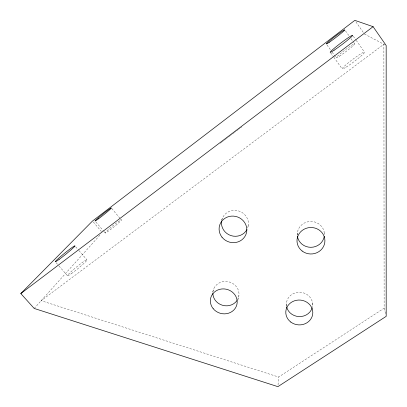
<?xml version="1.0" encoding="UTF-8"?>
<svg xmlns="http://www.w3.org/2000/svg" width="407" height="407" viewBox="0 0 407 407"><rect width="100%" height="100%" fill="white"/><g stroke="black" fill="none" stroke-linecap="round" stroke-linejoin="round"><path stroke-width="0.31" stroke-dasharray="2.04 1.53" d="M297.298 235.022L297.405 232.499M286.218 306.278L286.472 302.589M278.032 384.849L278.627 377.04L384.132 308.191L383.872 44.266L41.163 300.692L278.627 377.04M237.937 299.806L238.919 295.609M247.7 227.793L248.346 225.351M212.612 292.251L213.767 288.736M221.556 220.335L222.41 218.183M34.203 308.455L100.967 233.954M220.162 143.233L221.678 142.084M222.186 141.697L223.702 140.547M224.211 140.166L225.727 139.016M226.236 138.634L227.752 137.485M228.261 137.098L229.777 135.948M230.286 135.567L231.802 134.417M232.305 134.035L233.827 132.886M234.33 132.499L235.851 131.349M236.355 130.968L237.876 129.818M238.38 129.436L239.901 128.286M240.405 127.9L241.926 126.75M364.397 34L385.251 44.994M56.125 262.713L58.572 265.517M58.979 265.985L67.547 275.793M75.697 246.805L78.597 250.173M79.014 250.656L86.889 259.803M95.889 222.008L103.597 231.12M104.004 231.598L105.22 233.038M93.31 221.983L101.429 231.573M111.772 208.506L120.197 218.574M120.594 219.058L121.398 220.014A10.455 0.763 -38.8 0 1 108.796 230.83A10.455 0.763 -38.8 0 1 109.554 228.536A10.455 0.763 -38.8 0 1 121.398 220.014M327.03 44.984L330.703 50.112M332.173 52.162L336.207 57.804M330.616 52.762L333.506 56.797M333.867 57.301L342.18 68.9M353.337 36.279L355.86 39.861M356.222 40.369L364.514 52.137M345.507 30.871L349.17 36.06M351.002 38.655L353.2 41.768M353.566 42.287L354.665 43.844M355.901 21.866L363.339 32.484M384.132 308.191L385.602 314.016M324.364 233.038L324.46 234.305M312.586 303.24L312.662 307.555M286.431 305.759A13.166 12.154 3.4 0 1 299.73 292.287A13.166 12.154 3.4 0 1 312.51 306.415M297.293 235.312A13.589 12.922 -0.4 0 1 310.551 221.464A13.589 12.922 -0.4 0 1 324.43 234.732M212.937 291.799A13.141 12.134 14.4 0 1 229.711 282.102A13.141 12.134 14.4 0 1 237.586 299.603M221.734 220.335A13.563 12.907 17.9 0 1 238.334 210.867A13.563 12.907 17.9 0 1 247.843 227.544M346.189 67.099A13.965 1.313 -36.9 0 0 364.397 52.651A13.965 1.313 -36.9 0 0 349.501 61.859A13.965 1.313 -36.9 0 0 346.189 67.099M339.418 56.202A11.574 0.9 -37.1 0 0 354.533 44.236A11.574 0.9 -37.1 0 0 342.389 52.055A11.574 0.9 -37.1 0 0 339.418 56.202M71.449 273.58A12.576 1.058 -39.3 0 0 86.935 260.119A12.576 1.058 -39.3 0 0 73.331 269.709A12.576 1.058 -39.3 0 0 71.449 273.58"/><path stroke-width="0.61" d="M20.808 293.554L92.496 221.026L354.838 20.35L373.092 26.674L386.172 45.477L386.192 316.341L277.895 386.65L34.203 308.455L20.808 293.554L373.092 26.674M312.133 307.962A13.166 12.154 3.4 0 1 298.982 316.58A13.166 12.154 3.4 0 1 286.614 306.807M324.267 236.416A13.589 12.922 -0.4 0 1 310.841 247.308A13.589 12.922 -0.4 0 1 297.425 236.421M246.952 229.604A13.563 12.907 17.9 0 1 231.013 235.612A13.563 12.907 17.9 0 1 221.545 221.444M237.022 300.514A13.141 12.134 14.4 0 1 222.436 305.26A13.141 12.134 14.4 0 1 212.856 293.386M98.58 218.732A10.501 0.549 -38.6 0 0 111.376 208.028A10.501 0.549 -38.6 0 0 99.588 216.717A10.501 0.549 -38.6 0 0 98.58 218.732M59.107 259.412A12.642 0.763 -39 0 0 74.863 246.098A12.642 0.763 -39 0 0 61.35 255.922A12.642 0.763 -39 0 0 59.107 259.412M334.116 50.198A14.047 0.946 -37.2 0 0 352.447 35.699A14.047 0.946 -37.2 0 0 337.779 45.411A14.047 0.946 -37.2 0 0 334.116 50.198M329.4 42.186A11.63 0.651 -37.4 0 0 344.602 30.179A11.63 0.651 -37.4 0 0 332.621 38.35A11.63 0.651 -37.4 0 0 329.4 42.186M290.827 322.079A13.517 12.434 3.6 0 0 312.652 314.504A13.517 12.434 3.6 0 0 294.409 300.829A13.517 12.434 3.6 0 0 290.827 322.079M302.147 251.027A13.965 13.243 -0.2 0 0 324.74 242.831A13.965 13.243 -0.2 0 0 305.967 228.378A13.965 13.243 -0.2 0 0 302.147 251.027M213.182 308.654A13.492 12.414 14.4 0 0 236.218 306.522A13.492 12.414 14.4 0 0 221.912 288.955A13.492 12.414 14.4 0 0 213.182 308.654M221.993 237.184A13.935 13.222 17.7 0 0 245.803 234.783A13.935 13.222 17.7 0 0 231.1 216.153A13.935 13.222 17.7 0 0 221.993 237.184"/></g></svg>
